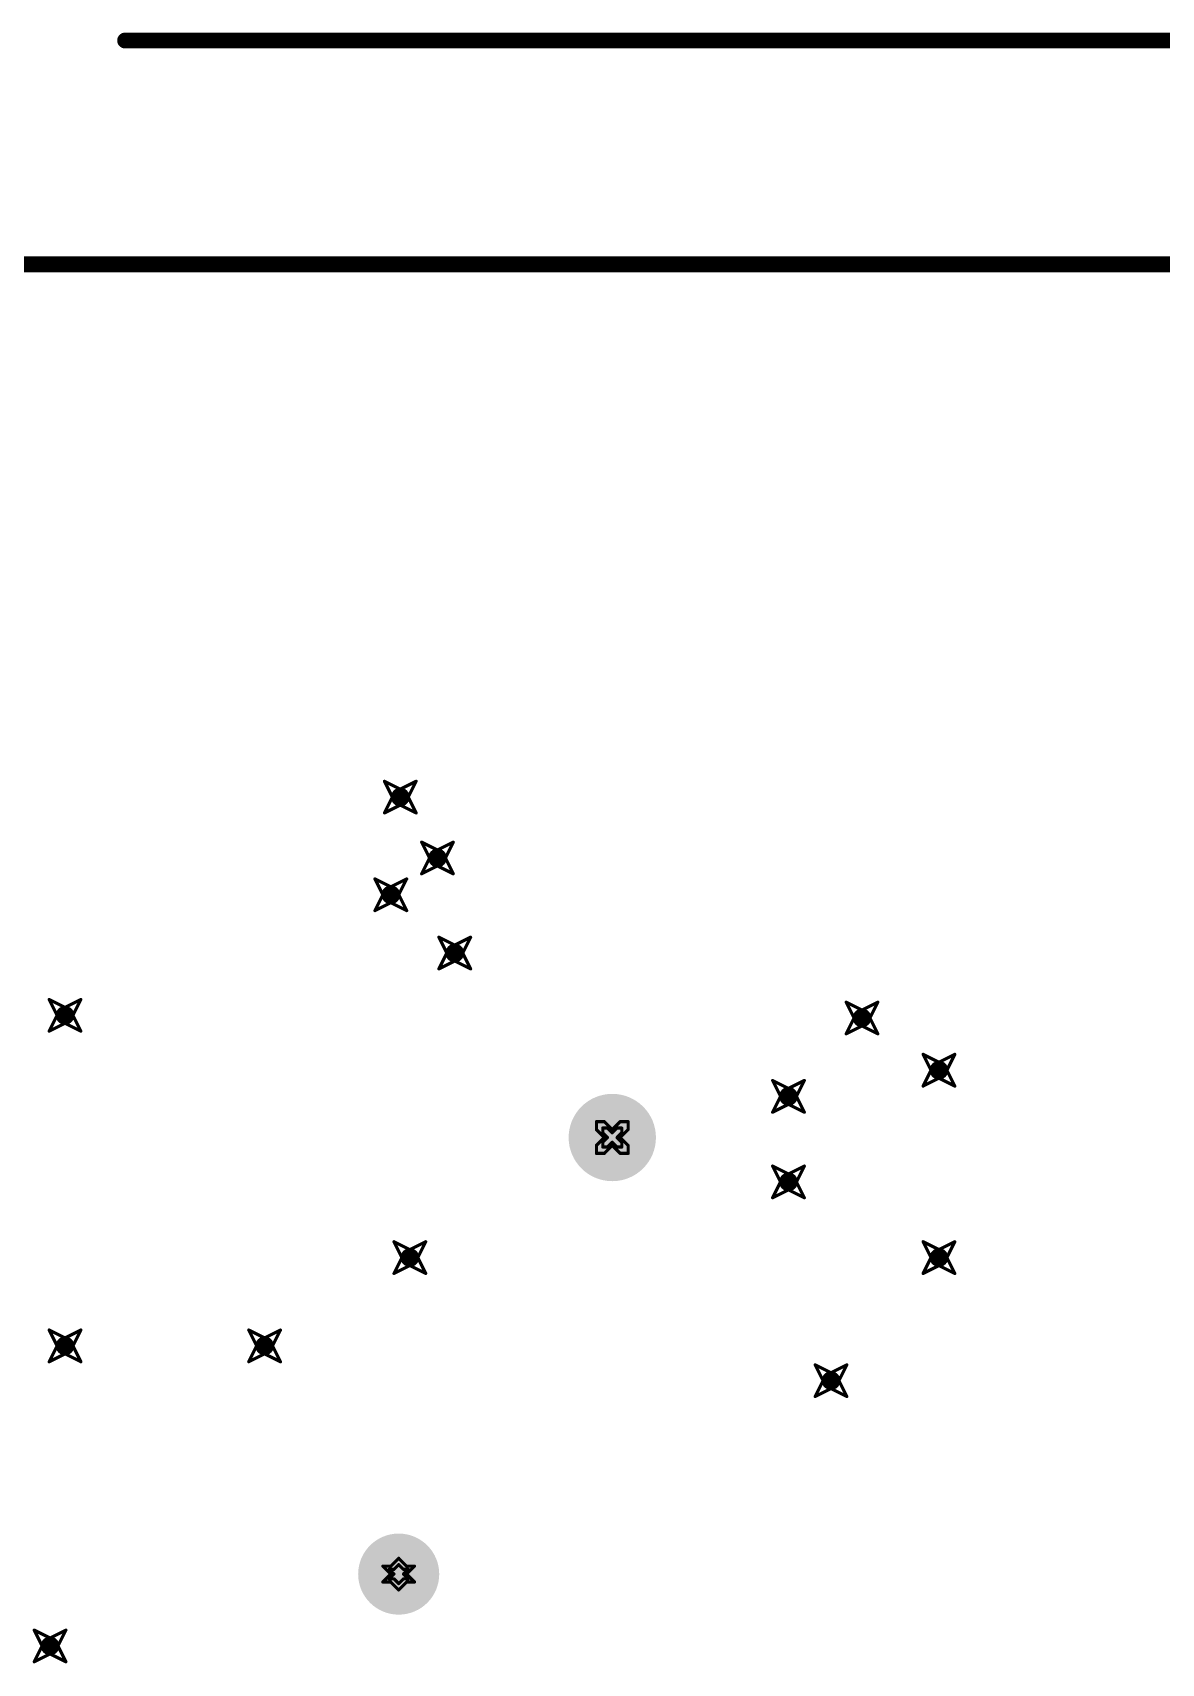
# Model space of a CAD drawing. Header units: millimetres. Extents: x -25 to 478, y -31 to 252.
# Drawn here: x 191.73 to 209.83, y 187.57 to 213.72 of the extents above; entities that cross this region are included whole.
import ezdxf

# ---------------------------------------------------------------- set-up
doc = ezdxf.new("R2010")
doc.units = ezdxf.units.MM
for name, color, linetype in [('DrillDrawing', 1, 'Continuous'), ('Mechanical1', 6, 'Continuous'), ('Mechanical2', 216, 'Continuous'), ('MultiLayer', 9, 'Continuous'), ('PadHoleLayer', 156, 'Continuous'), ('ViaHoleLayer', 16, 'Continuous')]:
    doc.layers.add(name, color=color, linetype=linetype)

# ---------------------------------------------------------------- blocks, each defined once
blk = doc.blocks.new('HSEC8_160_01_X_RA_BL_B_747')
at = {"layer": 'MultiLayer'}
h = blk.add_hatch(color=9, dxfattribs=at)
edge = h.paths.add_edge_path()
edge.add_arc((-27.35, -2), 0.65, 0, 360)
h = blk.add_hatch(color=9, dxfattribs=at)
edge = h.paths.add_edge_path()
edge.add_arc((-30.775, -9), 0.7, 0, 360)
at = {"layer": 'PadHoleLayer'}
h = blk.add_hatch(color=156, dxfattribs=at)
edge = h.paths.add_edge_path()
edge.add_arc((-27.35, -2), 0.405, 0, 360)
h = blk.add_hatch(color=156, dxfattribs=at)
edge = h.paths.add_edge_path()
edge.add_arc((-30.775, -9), 0.7, 0, 360)

msp = doc.modelspace()

# ---------------------------------------------------------------- hatches: boundary and pattern name
at = {"layer": 'ViaHoleLayer'}
h = msp.add_hatch(color=16, dxfattribs=at)
edge = h.paths.add_edge_path()
edge.add_arc((197.626, 201.458), 0.15, 0, 360)
h = msp.add_hatch(color=16, dxfattribs=at)
edge = h.paths.add_edge_path()
edge.add_arc((198.222, 200.482), 0.15, 0, 360)
h = msp.add_hatch(color=16, dxfattribs=at)
edge = h.paths.add_edge_path()
edge.add_arc((197.474, 199.892), 0.15, 0, 360)
h = msp.add_hatch(color=16, dxfattribs=at)
edge = h.paths.add_edge_path()
edge.add_arc((198.499, 198.958), 0.15, 0, 360)
h = msp.add_hatch(color=16, dxfattribs=at)
edge = h.paths.add_edge_path()
edge.add_arc((192.25, 197.959), 0.15, 0, 360)
h = msp.add_hatch(color=16, dxfattribs=at)
edge = h.paths.add_edge_path()
edge.add_arc((205.029, 197.917), 0.15, 0, 360)
h = msp.add_hatch(color=16, dxfattribs=at)
edge = h.paths.add_edge_path()
edge.add_arc((206.263, 197.079), 0.15, 0, 360)
h = msp.add_hatch(color=16, dxfattribs=at)
edge = h.paths.add_edge_path()
edge.add_arc((203.85, 196.66), 0.15, 0, 360)
h = msp.add_hatch(color=16, dxfattribs=at)
edge = h.paths.add_edge_path()
edge.add_arc((203.85, 195.288), 0.15, 0, 360)
h = msp.add_hatch(color=16, dxfattribs=at)
edge = h.paths.add_edge_path()
edge.add_arc((197.779, 194.075), 0.15, 0, 360)
h = msp.add_hatch(color=16, dxfattribs=at)
edge = h.paths.add_edge_path()
edge.add_arc((206.263, 194.075), 0.15, 0, 360)
h = msp.add_hatch(color=16, dxfattribs=at)
edge = h.paths.add_edge_path()
edge.add_arc((192.25, 192.659), 0.15, 0, 360)
h = msp.add_hatch(color=16, dxfattribs=at)
edge = h.paths.add_edge_path()
edge.add_arc((195.45, 192.659), 0.15, 0, 360)
h = msp.add_hatch(color=16, dxfattribs=at)
edge = h.paths.add_edge_path()
edge.add_arc((204.532, 192.102), 0.15, 0, 360)
h = msp.add_hatch(color=16, dxfattribs=at)
edge = h.paths.add_edge_path()
edge.add_arc((192.01, 187.848), 0.15, 0, 360)

# ---------------------------------------------------------------- linework, layer by layer
at = {"layer": 'DrillDrawing', "const_width": 0.0508}
for points in [[(197.372, 201.712), (197.626, 201.585)], [(197.372, 201.712), (197.499, 201.458)], [(197.626, 201.585), (197.88, 201.712)], [(197.753, 201.458), (197.88, 201.712)], [(197.372, 201.204), (197.499, 201.458)], [(197.372, 201.204), (197.626, 201.331)], [(197.626, 201.331), (197.88, 201.204)], [(197.753, 201.458), (197.88, 201.204)], [(197.968, 200.736), (198.222, 200.609)], [(197.968, 200.736), (198.095, 200.482)], [(198.222, 200.609), (198.476, 200.736)], [(198.349, 200.482), (198.476, 200.736)], [(197.968, 200.228), (198.095, 200.482)], [(197.968, 200.228), (198.222, 200.355)], [(198.222, 200.355), (198.476, 200.228)], [(198.349, 200.482), (198.476, 200.228)], [(197.22, 200.146), (197.474, 200.019)], [(197.22, 200.146), (197.347, 199.892)], [(197.474, 200.019), (197.728, 200.146)], [(197.601, 199.892), (197.728, 200.146)], [(197.22, 199.638), (197.347, 199.892)], [(197.22, 199.638), (197.474, 199.765)], [(197.474, 199.765), (197.728, 199.638)], [(197.601, 199.892), (197.728, 199.638)], [(198.245, 199.212), (198.499, 199.085)], [(198.245, 199.212), (198.372, 198.958)], [(198.245, 198.704), (198.372, 198.958)], [(198.499, 199.085), (198.753, 199.212)], [(198.626, 198.958), (198.753, 199.212)], [(198.626, 198.958), (198.753, 198.704)], [(198.245, 198.704), (198.499, 198.831)], [(198.499, 198.831), (198.753, 198.704)], [(191.996, 198.213), (192.25, 198.086)], [(191.996, 198.213), (192.123, 197.959)], [(192.25, 198.086), (192.504, 198.213)], [(192.377, 197.959), (192.504, 198.213)], [(204.775, 198.171), (205.029, 198.044)], [(204.775, 198.171), (204.902, 197.917)], [(205.029, 198.044), (205.283, 198.171)], [(205.156, 197.917), (205.283, 198.171)], [(191.996, 197.705), (192.123, 197.959)], [(192.377, 197.959), (192.504, 197.705)], [(204.775, 197.663), (204.902, 197.917)], [(205.156, 197.917), (205.283, 197.663)], [(191.996, 197.705), (192.25, 197.832)], [(192.25, 197.832), (192.504, 197.705)], [(204.775, 197.663), (205.029, 197.79)], [(205.029, 197.79), (205.283, 197.663)], [(206.009, 197.333), (206.263, 197.206)], [(206.009, 197.333), (206.136, 197.079)], [(206.263, 197.206), (206.517, 197.333)], [(206.39, 197.079), (206.517, 197.333)], [(203.596, 196.914), (203.85, 196.787)], [(203.596, 196.914), (203.723, 196.66)], [(203.85, 196.787), (204.104, 196.914)], [(203.977, 196.66), (204.104, 196.914)], [(206.009, 196.825), (206.136, 197.079)], [(206.009, 196.825), (206.263, 196.952)], [(206.263, 196.952), (206.517, 196.825)], [(206.39, 197.079), (206.517, 196.825)], [(203.596, 196.406), (203.723, 196.66)], [(203.977, 196.66), (204.104, 196.406)], [(203.596, 196.406), (203.85, 196.533)], [(203.85, 196.533), (204.104, 196.406)], [(200.771, 196.127), (200.771, 196.254)], [(200.771, 196.254), (200.898, 196.254)], [(200.771, 196.127), (200.898, 196)], [(200.873, 196.076), (200.873, 196.152)], [(200.873, 196.152), (200.949, 196.152)], [(200.898, 196.254), (201.025, 196.127)], [(200.949, 196.152), (201.025, 196.076)], [(201.025, 196.127), (201.152, 196.254)], [(201.025, 196.076), (201.101, 196.152)], [(201.101, 196.152), (201.177, 196.152)], [(201.152, 196.254), (201.279, 196.254)], [(201.152, 196), (201.279, 196.127)], [(201.177, 196.076), (201.177, 196.152)], [(201.279, 196.127), (201.279, 196.254)], [(200.771, 195.873), (200.898, 196)], [(200.771, 195.746), (200.771, 195.873)], [(200.873, 196.076), (200.949, 196)], [(200.873, 195.924), (200.949, 196)], [(200.873, 195.848), (200.873, 195.924)], [(200.873, 195.848), (200.949, 195.848)], [(200.898, 195.746), (201.025, 195.873)], [(200.949, 195.848), (201.025, 195.924)], [(201.025, 195.924), (201.101, 195.848)], [(201.025, 195.873), (201.152, 195.746)], [(201.101, 196), (201.177, 196.076)], [(201.101, 196), (201.177, 195.924)], [(201.101, 195.848), (201.177, 195.848)], [(201.152, 196), (201.279, 195.873)], [(201.177, 195.848), (201.177, 195.924)], [(201.279, 195.746), (201.279, 195.873)], [(200.771, 195.746), (200.898, 195.746)], [(201.152, 195.746), (201.279, 195.746)], [(203.596, 195.542), (203.85, 195.415)], [(203.596, 195.542), (203.723, 195.288)], [(203.85, 195.415), (204.104, 195.542)], [(203.977, 195.288), (204.104, 195.542)], [(203.596, 195.034), (203.723, 195.288)], [(203.596, 195.034), (203.85, 195.161)], [(203.85, 195.161), (204.104, 195.034)], [(203.977, 195.288), (204.104, 195.034)], [(197.525, 194.329), (197.779, 194.202)], [(197.525, 194.329), (197.652, 194.075)], [(197.779, 194.202), (198.033, 194.329)], [(197.906, 194.075), (198.033, 194.329)], [(206.009, 194.329), (206.263, 194.202)], [(206.009, 194.329), (206.136, 194.075)], [(206.263, 194.202), (206.517, 194.329)], [(206.39, 194.075), (206.517, 194.329)], [(197.525, 193.821), (197.652, 194.075)], [(197.906, 194.075), (198.033, 193.821)], [(206.009, 193.821), (206.136, 194.075)], [(206.39, 194.075), (206.517, 193.821)], [(197.525, 193.821), (197.779, 193.948)], [(197.779, 193.948), (198.033, 193.821)], [(206.009, 193.821), (206.263, 193.948)], [(206.263, 193.948), (206.517, 193.821)], [(191.996, 192.913), (192.25, 192.786)], [(191.996, 192.913), (192.123, 192.659)], [(192.25, 192.786), (192.504, 192.913)], [(192.377, 192.659), (192.504, 192.913)], [(195.196, 192.913), (195.45, 192.786)], [(195.196, 192.913), (195.323, 192.659)], [(195.45, 192.786), (195.704, 192.913)], [(195.577, 192.659), (195.704, 192.913)], [(191.996, 192.405), (192.123, 192.659)], [(191.996, 192.405), (192.25, 192.532)], [(192.25, 192.532), (192.504, 192.405)], [(192.377, 192.659), (192.504, 192.405)], [(195.196, 192.405), (195.323, 192.659)], [(195.196, 192.405), (195.45, 192.532)], [(195.45, 192.532), (195.704, 192.405)], [(195.577, 192.659), (195.704, 192.405)], [(204.278, 192.356), (204.532, 192.229)], [(204.278, 192.356), (204.405, 192.102)], [(204.532, 192.229), (204.786, 192.356)], [(204.659, 192.102), (204.786, 192.356)], [(204.278, 191.848), (204.405, 192.102)], [(204.278, 191.848), (204.532, 191.975)], [(204.532, 191.975), (204.786, 191.848)], [(204.659, 192.102), (204.786, 191.848)], [(197.346, 189.127), (197.473, 189)], [(197.346, 189.127), (197.473, 189.127)], [(197.448, 189.076), (197.524, 189)], [(197.448, 189.076), (197.524, 189.076)], [(197.473, 189.127), (197.6, 189.254)], [(197.524, 189.076), (197.6, 189.152)], [(197.6, 189.254), (197.727, 189.127)], [(197.6, 189.152), (197.676, 189.076)], [(197.676, 189.076), (197.752, 189.076)], [(197.676, 189), (197.752, 189.076)], [(197.727, 189.127), (197.854, 189.127)], [(197.727, 189), (197.854, 189.127)], [(197.346, 188.873), (197.473, 189)], [(197.346, 188.873), (197.473, 188.873)], [(197.448, 188.924), (197.524, 189)], [(197.448, 188.924), (197.524, 188.924)], [(197.473, 188.873), (197.6, 188.746)], [(197.524, 188.924), (197.6, 188.848)], [(197.6, 188.848), (197.676, 188.924)], [(197.6, 188.746), (197.727, 188.873)], [(197.676, 189), (197.752, 188.924)], [(197.676, 188.924), (197.752, 188.924)], [(197.727, 189), (197.854, 188.873)], [(197.727, 188.873), (197.854, 188.873)], [(191.756, 188.102), (192.01, 187.975)], [(191.756, 188.102), (191.883, 187.848)], [(192.01, 187.975), (192.264, 188.102)], [(192.137, 187.848), (192.264, 188.102)], [(191.756, 187.594), (191.883, 187.848)], [(191.756, 187.594), (192.01, 187.721)], [(192.01, 187.721), (192.264, 187.594)], [(192.137, 187.848), (192.264, 187.594)]]:
    msp.add_lwpolyline(points, dxfattribs=at)
at = {"layer": 'DrillDrawing', "const_width": 0.0254}
for points in [[(197.36, 201.712, 1), (197.385, 201.712, 1)], [(197.36, 201.712, 1), (197.385, 201.712, 1)], [(197.614, 201.585, 1), (197.639, 201.585, 1)], [(197.614, 201.585, 1), (197.639, 201.585, 1)], [(197.868, 201.712, 1), (197.893, 201.712, 1)], [(197.868, 201.712, 1), (197.893, 201.712, 1)], [(197.487, 201.458, 1), (197.512, 201.458, 1)], [(197.487, 201.458, 1), (197.512, 201.458, 1)], [(197.614, 201.331, 1), (197.639, 201.331, 1)], [(197.614, 201.331, 1), (197.639, 201.331, 1)], [(197.741, 201.458, 1), (197.766, 201.458, 1)], [(197.741, 201.458, 1), (197.766, 201.458, 1)], [(197.36, 201.204, 1), (197.385, 201.204, 1)], [(197.36, 201.204, 1), (197.385, 201.204, 1)], [(197.868, 201.204, 1), (197.893, 201.204, 1)], [(197.868, 201.204, 1), (197.893, 201.204, 1)], [(197.955, 200.736, 1), (197.98, 200.736, 1)], [(197.955, 200.736, 1), (197.98, 200.736, 1)], [(198.209, 200.609, 1), (198.234, 200.609, 1)], [(198.209, 200.609, 1), (198.234, 200.609, 1)], [(198.463, 200.736, 1), (198.488, 200.736, 1)], [(198.463, 200.736, 1), (198.488, 200.736, 1)], [(198.082, 200.482, 1), (198.107, 200.482, 1)], [(198.082, 200.482, 1), (198.107, 200.482, 1)], [(198.209, 200.355, 1), (198.234, 200.355, 1)], [(198.209, 200.355, 1), (198.234, 200.355, 1)], [(198.336, 200.482, 1), (198.361, 200.482, 1)], [(198.336, 200.482, 1), (198.361, 200.482, 1)], [(197.207, 200.146, 1), (197.233, 200.146, 1)], [(197.207, 200.146, 1), (197.233, 200.146, 1)], [(197.461, 200.019, 1), (197.487, 200.019, 1)], [(197.461, 200.019, 1), (197.487, 200.019, 1)], [(197.715, 200.146, 1), (197.741, 200.146, 1)], [(197.715, 200.146, 1), (197.741, 200.146, 1)], [(197.955, 200.228, 1), (197.98, 200.228, 1)], [(197.955, 200.228, 1), (197.98, 200.228, 1)], [(198.463, 200.228, 1), (198.488, 200.228, 1)], [(198.463, 200.228, 1), (198.488, 200.228, 1)], [(197.334, 199.892, 1), (197.36, 199.892, 1)], [(197.334, 199.892, 1), (197.36, 199.892, 1)], [(197.461, 199.765, 1), (197.487, 199.765, 1)], [(197.461, 199.765, 1), (197.487, 199.765, 1)], [(197.588, 199.892, 1), (197.614, 199.892, 1)], [(197.588, 199.892, 1), (197.614, 199.892, 1)], [(197.207, 199.638, 1), (197.233, 199.638, 1)], [(197.207, 199.638, 1), (197.233, 199.638, 1)], [(197.715, 199.638, 1), (197.741, 199.638, 1)], [(197.715, 199.638, 1), (197.741, 199.638, 1)], [(198.232, 199.212, 1), (198.258, 199.212, 1)], [(198.232, 199.212, 1), (198.258, 199.212, 1)], [(198.359, 198.958, 1), (198.385, 198.958, 1)], [(198.359, 198.958, 1), (198.385, 198.958, 1)], [(198.486, 199.085, 1), (198.512, 199.085, 1)], [(198.486, 199.085, 1), (198.512, 199.085, 1)], [(198.613, 198.958, 1), (198.639, 198.958, 1)], [(198.613, 198.958, 1), (198.639, 198.958, 1)], [(198.74, 199.212, 1), (198.766, 199.212, 1)], [(198.74, 199.212, 1), (198.766, 199.212, 1)], [(198.232, 198.704, 1), (198.258, 198.704, 1)], [(198.232, 198.704, 1), (198.258, 198.704, 1)], [(198.486, 198.831, 1), (198.512, 198.831, 1)], [(198.486, 198.831, 1), (198.512, 198.831, 1)], [(198.74, 198.704, 1), (198.766, 198.704, 1)], [(198.74, 198.704, 1), (198.766, 198.704, 1)], [(191.983, 198.213, 1), (192.009, 198.213, 1)], [(191.983, 198.213, 1), (192.009, 198.213, 1)], [(192.491, 198.213, 1), (192.517, 198.213, 1)], [(192.491, 198.213, 1), (192.517, 198.213, 1)], [(204.762, 198.171, 1), (204.787, 198.171, 1)], [(204.762, 198.171, 1), (204.787, 198.171, 1)], [(205.27, 198.171, 1), (205.296, 198.171, 1)], [(205.27, 198.171, 1), (205.296, 198.171, 1)], [(192.11, 197.959, 1), (192.136, 197.959, 1)], [(192.11, 197.959, 1), (192.136, 197.959, 1)], [(192.237, 198.086, 1), (192.263, 198.086, 1)], [(192.237, 198.086, 1), (192.263, 198.086, 1)], [(192.364, 197.959, 1), (192.39, 197.959, 1)], [(192.364, 197.959, 1), (192.39, 197.959, 1)], [(204.889, 197.917, 1), (204.915, 197.917, 1)], [(204.889, 197.917, 1), (204.915, 197.917, 1)], [(205.016, 198.044, 1), (205.042, 198.044, 1)], [(205.016, 198.044, 1), (205.042, 198.044, 1)], [(205.143, 197.917, 1), (205.168, 197.917, 1)], [(205.143, 197.917, 1), (205.168, 197.917, 1)], [(191.983, 197.705, 1), (192.009, 197.705, 1)], [(191.983, 197.705, 1), (192.009, 197.705, 1)], [(192.237, 197.832, 1), (192.263, 197.832, 1)], [(192.237, 197.832, 1), (192.263, 197.832, 1)], [(192.491, 197.705, 1), (192.517, 197.705, 1)], [(192.491, 197.705, 1), (192.517, 197.705, 1)], [(204.762, 197.663, 1), (204.787, 197.663, 1)], [(204.762, 197.663, 1), (204.787, 197.663, 1)], [(205.016, 197.79, 1), (205.042, 197.79, 1)], [(205.016, 197.79, 1), (205.042, 197.79, 1)], [(205.27, 197.663, 1), (205.296, 197.663, 1)], [(205.27, 197.663, 1), (205.296, 197.663, 1)], [(205.996, 197.333, 1), (206.022, 197.333, 1)], [(205.996, 197.333, 1), (206.022, 197.333, 1)], [(206.25, 197.206, 1), (206.276, 197.206, 1)], [(206.25, 197.206, 1), (206.276, 197.206, 1)], [(206.504, 197.333, 1), (206.53, 197.333, 1)], [(206.504, 197.333, 1), (206.53, 197.333, 1)], [(203.583, 196.914, 1), (203.609, 196.914, 1)], [(203.583, 196.914, 1), (203.609, 196.914, 1)], [(204.091, 196.914, 1), (204.117, 196.914, 1)], [(204.091, 196.914, 1), (204.117, 196.914, 1)], [(206.123, 197.079, 1), (206.149, 197.079, 1)], [(206.123, 197.079, 1), (206.149, 197.079, 1)], [(206.25, 196.952, 1), (206.276, 196.952, 1)], [(206.25, 196.952, 1), (206.276, 196.952, 1)], [(206.377, 197.079, 1), (206.403, 197.079, 1)], [(206.377, 197.079, 1), (206.403, 197.079, 1)], [(203.71, 196.66, 1), (203.736, 196.66, 1)], [(203.71, 196.66, 1), (203.736, 196.66, 1)], [(203.837, 196.787, 1), (203.863, 196.787, 1)], [(203.837, 196.787, 1), (203.863, 196.787, 1)], [(203.964, 196.66, 1), (203.99, 196.66, 1)], [(203.964, 196.66, 1), (203.99, 196.66, 1)], [(205.996, 196.825, 1), (206.022, 196.825, 1)], [(205.996, 196.825, 1), (206.022, 196.825, 1)], [(206.504, 196.825, 1), (206.53, 196.825, 1)], [(206.504, 196.825, 1), (206.53, 196.825, 1)], [(203.583, 196.406, 1), (203.609, 196.406, 1)], [(203.583, 196.406, 1), (203.609, 196.406, 1)], [(203.837, 196.533, 1), (203.863, 196.533, 1)], [(203.837, 196.533, 1), (203.863, 196.533, 1)], [(204.091, 196.406, 1), (204.117, 196.406, 1)], [(204.091, 196.406, 1), (204.117, 196.406, 1)], [(200.758, 196.254, 1), (200.784, 196.254, 1)], [(200.758, 196.254, 1), (200.784, 196.254, 1)], [(200.758, 196.127, 1), (200.784, 196.127, 1)], [(200.758, 196.127, 1), (200.784, 196.127, 1)], [(200.86, 196.152, 1), (200.885, 196.152, 1)], [(200.86, 196.152, 1), (200.885, 196.152, 1)], [(200.885, 196.254, 1), (200.911, 196.254, 1)], [(200.885, 196.254, 1), (200.911, 196.254, 1)], [(200.936, 196.152, 1), (200.962, 196.152, 1)], [(200.936, 196.152, 1), (200.962, 196.152, 1)], [(201.012, 196.127, 1), (201.038, 196.127, 1)], [(201.012, 196.127, 1), (201.038, 196.127, 1)], [(201.089, 196.152, 1), (201.114, 196.152, 1)], [(201.089, 196.152, 1), (201.114, 196.152, 1)], [(201.139, 196.254, 1), (201.165, 196.254, 1)], [(201.139, 196.254, 1), (201.165, 196.254, 1)], [(201.165, 196.152, 1), (201.19, 196.152, 1)], [(201.165, 196.152, 1), (201.19, 196.152, 1)], [(201.266, 196.254, 1), (201.292, 196.254, 1)], [(201.266, 196.254, 1), (201.292, 196.254, 1)], [(201.266, 196.127, 1), (201.292, 196.127, 1)], [(201.266, 196.127, 1), (201.292, 196.127, 1)], [(200.758, 195.873, 1), (200.784, 195.873, 1)], [(200.758, 195.873, 1), (200.784, 195.873, 1)], [(200.86, 196.076, 1), (200.885, 196.076, 1)], [(200.86, 196.076, 1), (200.885, 196.076, 1)], [(200.86, 195.924, 1), (200.885, 195.924, 1)], [(200.86, 195.924, 1), (200.885, 195.924, 1)], [(200.86, 195.848, 1), (200.885, 195.848, 1)], [(200.86, 195.848, 1), (200.885, 195.848, 1)], [(200.885, 196, 1), (200.911, 196, 1)], [(200.885, 196, 1), (200.911, 196, 1)], [(200.936, 196, 1), (200.962, 196, 1)], [(200.936, 196, 1), (200.962, 196, 1)], [(200.936, 195.848, 1), (200.962, 195.848, 1)], [(200.936, 195.848, 1), (200.962, 195.848, 1)], [(201.012, 196.076, 1), (201.038, 196.076, 1)], [(201.012, 196.076, 1), (201.038, 196.076, 1)], [(201.012, 195.924, 1), (201.038, 195.924, 1)], [(201.012, 195.924, 1), (201.038, 195.924, 1)], [(201.012, 195.873, 1), (201.038, 195.873, 1)], [(201.012, 195.873, 1), (201.038, 195.873, 1)], [(201.089, 196, 1), (201.114, 196, 1)], [(201.089, 196, 1), (201.114, 196, 1)], [(201.089, 195.848, 1), (201.114, 195.848, 1)], [(201.089, 195.848, 1), (201.114, 195.848, 1)], [(201.139, 196, 1), (201.165, 196, 1)], [(201.139, 196, 1), (201.165, 196, 1)], [(201.165, 196.076, 1), (201.19, 196.076, 1)], [(201.165, 196.076, 1), (201.19, 196.076, 1)], [(201.165, 195.924, 1), (201.19, 195.924, 1)], [(201.165, 195.924, 1), (201.19, 195.924, 1)], [(201.165, 195.848, 1), (201.19, 195.848, 1)], [(201.165, 195.848, 1), (201.19, 195.848, 1)], [(201.266, 195.873, 1), (201.292, 195.873, 1)], [(201.266, 195.873, 1), (201.292, 195.873, 1)], [(200.758, 195.746, 1), (200.784, 195.746, 1)], [(200.758, 195.746, 1), (200.784, 195.746, 1)], [(200.885, 195.746, 1), (200.911, 195.746, 1)], [(200.885, 195.746, 1), (200.911, 195.746, 1)], [(201.139, 195.746, 1), (201.165, 195.746, 1)], [(201.139, 195.746, 1), (201.165, 195.746, 1)], [(201.266, 195.746, 1), (201.292, 195.746, 1)], [(201.266, 195.746, 1), (201.292, 195.746, 1)], [(203.583, 195.542, 1), (203.609, 195.542, 1)], [(203.583, 195.542, 1), (203.609, 195.542, 1)], [(203.837, 195.415, 1), (203.863, 195.415, 1)], [(203.837, 195.415, 1), (203.863, 195.415, 1)], [(204.091, 195.542, 1), (204.117, 195.542, 1)], [(204.091, 195.542, 1), (204.117, 195.542, 1)], [(203.583, 195.034, 1), (203.609, 195.034, 1)], [(203.583, 195.034, 1), (203.609, 195.034, 1)], [(203.71, 195.288, 1), (203.736, 195.288, 1)], [(203.71, 195.288, 1), (203.736, 195.288, 1)], [(203.837, 195.161, 1), (203.863, 195.161, 1)], [(203.837, 195.161, 1), (203.863, 195.161, 1)], [(203.964, 195.288, 1), (203.99, 195.288, 1)], [(203.964, 195.288, 1), (203.99, 195.288, 1)], [(204.091, 195.034, 1), (204.117, 195.034, 1)], [(204.091, 195.034, 1), (204.117, 195.034, 1)], [(197.512, 194.329, 1), (197.538, 194.329, 1)], [(197.512, 194.329, 1), (197.538, 194.329, 1)], [(198.02, 194.329, 1), (198.046, 194.329, 1)], [(198.02, 194.329, 1), (198.046, 194.329, 1)], [(205.996, 194.329, 1), (206.022, 194.329, 1)], [(205.996, 194.329, 1), (206.022, 194.329, 1)], [(206.504, 194.329, 1), (206.53, 194.329, 1)], [(206.504, 194.329, 1), (206.53, 194.329, 1)], [(197.639, 194.075, 1), (197.665, 194.075, 1)], [(197.639, 194.075, 1), (197.665, 194.075, 1)], [(197.766, 194.202, 1), (197.792, 194.202, 1)], [(197.766, 194.202, 1), (197.792, 194.202, 1)], [(197.893, 194.075, 1), (197.919, 194.075, 1)], [(197.893, 194.075, 1), (197.919, 194.075, 1)], [(206.123, 194.075, 1), (206.149, 194.075, 1)], [(206.123, 194.075, 1), (206.149, 194.075, 1)], [(206.25, 194.202, 1), (206.276, 194.202, 1)], [(206.25, 194.202, 1), (206.276, 194.202, 1)], [(206.377, 194.075, 1), (206.403, 194.075, 1)], [(206.377, 194.075, 1), (206.403, 194.075, 1)], [(197.512, 193.821, 1), (197.538, 193.821, 1)], [(197.512, 193.821, 1), (197.538, 193.821, 1)], [(197.766, 193.948, 1), (197.792, 193.948, 1)], [(197.766, 193.948, 1), (197.792, 193.948, 1)], [(198.02, 193.821, 1), (198.046, 193.821, 1)], [(198.02, 193.821, 1), (198.046, 193.821, 1)], [(205.996, 193.821, 1), (206.022, 193.821, 1)], [(205.996, 193.821, 1), (206.022, 193.821, 1)], [(206.25, 193.948, 1), (206.276, 193.948, 1)], [(206.25, 193.948, 1), (206.276, 193.948, 1)], [(206.504, 193.821, 1), (206.53, 193.821, 1)], [(206.504, 193.821, 1), (206.53, 193.821, 1)], [(191.983, 192.913, 1), (192.009, 192.913, 1)], [(191.983, 192.913, 1), (192.009, 192.913, 1)], [(192.237, 192.786, 1), (192.263, 192.786, 1)], [(192.237, 192.786, 1), (192.263, 192.786, 1)], [(192.491, 192.913, 1), (192.517, 192.913, 1)], [(192.491, 192.913, 1), (192.517, 192.913, 1)], [(195.183, 192.913, 1), (195.209, 192.913, 1)], [(195.183, 192.913, 1), (195.209, 192.913, 1)], [(195.437, 192.786, 1), (195.463, 192.786, 1)], [(195.437, 192.786, 1), (195.463, 192.786, 1)], [(195.691, 192.913, 1), (195.717, 192.913, 1)], [(195.691, 192.913, 1), (195.717, 192.913, 1)], [(192.11, 192.659, 1), (192.136, 192.659, 1)], [(192.11, 192.659, 1), (192.136, 192.659, 1)], [(192.237, 192.532, 1), (192.263, 192.532, 1)], [(192.237, 192.532, 1), (192.263, 192.532, 1)], [(192.364, 192.659, 1), (192.39, 192.659, 1)], [(192.364, 192.659, 1), (192.39, 192.659, 1)], [(195.31, 192.659, 1), (195.336, 192.659, 1)], [(195.31, 192.659, 1), (195.336, 192.659, 1)], [(195.437, 192.532, 1), (195.463, 192.532, 1)], [(195.437, 192.532, 1), (195.463, 192.532, 1)], [(195.564, 192.659, 1), (195.59, 192.659, 1)], [(195.564, 192.659, 1), (195.59, 192.659, 1)], [(191.983, 192.405, 1), (192.009, 192.405, 1)], [(191.983, 192.405, 1), (192.009, 192.405, 1)], [(192.491, 192.405, 1), (192.517, 192.405, 1)], [(192.491, 192.405, 1), (192.517, 192.405, 1)], [(195.183, 192.405, 1), (195.209, 192.405, 1)], [(195.183, 192.405, 1), (195.209, 192.405, 1)], [(195.691, 192.405, 1), (195.717, 192.405, 1)], [(195.691, 192.405, 1), (195.717, 192.405, 1)], [(204.266, 192.356, 1), (204.291, 192.356, 1)], [(204.266, 192.356, 1), (204.291, 192.356, 1)], [(204.52, 192.229, 1), (204.545, 192.229, 1)], [(204.52, 192.229, 1), (204.545, 192.229, 1)], [(204.774, 192.356, 1), (204.799, 192.356, 1)], [(204.774, 192.356, 1), (204.799, 192.356, 1)], [(204.393, 192.102, 1), (204.418, 192.102, 1)], [(204.393, 192.102, 1), (204.418, 192.102, 1)], [(204.52, 191.975, 1), (204.545, 191.975, 1)], [(204.52, 191.975, 1), (204.545, 191.975, 1)], [(204.647, 192.102, 1), (204.672, 192.102, 1)], [(204.647, 192.102, 1), (204.672, 192.102, 1)], [(204.266, 191.848, 1), (204.291, 191.848, 1)], [(204.266, 191.848, 1), (204.291, 191.848, 1)], [(204.774, 191.848, 1), (204.799, 191.848, 1)], [(204.774, 191.848, 1), (204.799, 191.848, 1)], [(197.333, 189.127, 1), (197.359, 189.127, 1)], [(197.333, 189.127, 1), (197.359, 189.127, 1)], [(197.435, 189.076, 1), (197.46, 189.076, 1)], [(197.435, 189.076, 1), (197.46, 189.076, 1)], [(197.46, 189.127, 1), (197.486, 189.127, 1)], [(197.46, 189.127, 1), (197.486, 189.127, 1)], [(197.511, 189.076, 1), (197.537, 189.076, 1)], [(197.511, 189.076, 1), (197.537, 189.076, 1)], [(197.587, 189.254, 1), (197.613, 189.254, 1)], [(197.587, 189.254, 1), (197.613, 189.254, 1)], [(197.587, 189.152, 1), (197.613, 189.152, 1)], [(197.587, 189.152, 1), (197.613, 189.152, 1)], [(197.664, 189.076, 1), (197.689, 189.076, 1)], [(197.664, 189.076, 1), (197.689, 189.076, 1)], [(197.714, 189.127, 1), (197.74, 189.127, 1)], [(197.714, 189.127, 1), (197.74, 189.127, 1)], [(197.74, 189.076, 1), (197.765, 189.076, 1)], [(197.74, 189.076, 1), (197.765, 189.076, 1)], [(197.841, 189.127, 1), (197.867, 189.127, 1)], [(197.841, 189.127, 1), (197.867, 189.127, 1)], [(197.333, 188.873, 1), (197.359, 188.873, 1)], [(197.333, 188.873, 1), (197.359, 188.873, 1)], [(197.435, 188.924, 1), (197.46, 188.924, 1)], [(197.435, 188.924, 1), (197.46, 188.924, 1)], [(197.46, 189, 1), (197.486, 189, 1)], [(197.46, 189, 1), (197.486, 189, 1)], [(197.46, 188.873, 1), (197.486, 188.873, 1)], [(197.46, 188.873, 1), (197.486, 188.873, 1)], [(197.511, 189, 1), (197.537, 189, 1)], [(197.511, 189, 1), (197.537, 189, 1)], [(197.511, 188.924, 1), (197.537, 188.924, 1)], [(197.511, 188.924, 1), (197.537, 188.924, 1)], [(197.587, 188.848, 1), (197.613, 188.848, 1)], [(197.587, 188.848, 1), (197.613, 188.848, 1)], [(197.664, 189, 1), (197.689, 189, 1)], [(197.664, 189, 1), (197.689, 189, 1)], [(197.664, 188.924, 1), (197.689, 188.924, 1)], [(197.664, 188.924, 1), (197.689, 188.924, 1)], [(197.714, 189, 1), (197.74, 189, 1)], [(197.714, 189, 1), (197.74, 189, 1)], [(197.714, 188.873, 1), (197.74, 188.873, 1)], [(197.714, 188.873, 1), (197.74, 188.873, 1)], [(197.74, 188.924, 1), (197.765, 188.924, 1)], [(197.74, 188.924, 1), (197.765, 188.924, 1)], [(197.841, 188.873, 1), (197.867, 188.873, 1)], [(197.841, 188.873, 1), (197.867, 188.873, 1)], [(197.587, 188.746, 1), (197.613, 188.746, 1)], [(197.587, 188.746, 1), (197.613, 188.746, 1)], [(191.744, 188.102, 1), (191.769, 188.102, 1)], [(191.744, 188.102, 1), (191.769, 188.102, 1)], [(191.998, 187.975, 1), (192.023, 187.975, 1)], [(191.998, 187.975, 1), (192.023, 187.975, 1)], [(192.252, 188.102, 1), (192.277, 188.102, 1)], [(192.252, 188.102, 1), (192.277, 188.102, 1)], [(191.871, 187.848, 1), (191.896, 187.848, 1)], [(191.871, 187.848, 1), (191.896, 187.848, 1)], [(191.998, 187.721, 1), (192.023, 187.721, 1)], [(191.998, 187.721, 1), (192.023, 187.721, 1)], [(192.125, 187.848, 1), (192.15, 187.848, 1)], [(192.125, 187.848, 1), (192.15, 187.848, 1)], [(191.744, 187.594, 1), (191.769, 187.594, 1)], [(191.744, 187.594, 1), (191.769, 187.594, 1)], [(192.252, 187.594, 1), (192.277, 187.594, 1)], [(192.252, 187.594, 1), (192.277, 187.594, 1)]]:
    msp.add_lwpolyline(points, format="xyb", close=True, dxfattribs=at)
at = {"layer": 'Mechanical1', "const_width": 0.254}
msp.add_lwpolyline([(0, 210), (375, 210)], dxfattribs=at)
at = {"layer": 'Mechanical2', "const_width": 0.254}
msp.add_lwpolyline([(193.213, 213.589), (375, 213.589)], dxfattribs=at)
at = {"layer": 'Mechanical2', "const_width": 0.127}
msp.add_lwpolyline([(193.15, 213.589, 1), (193.277, 213.589, 1)], format="xyb", close=True, dxfattribs=at)

# ---------------------------------------------------------------- block references
at = {"rotation": 180}
msp.add_blockref('HSEC8_160_01_X_RA_BL_B_747', (170.25, 187), dxfattribs=at)

doc.saveas('drawing.dxf')
